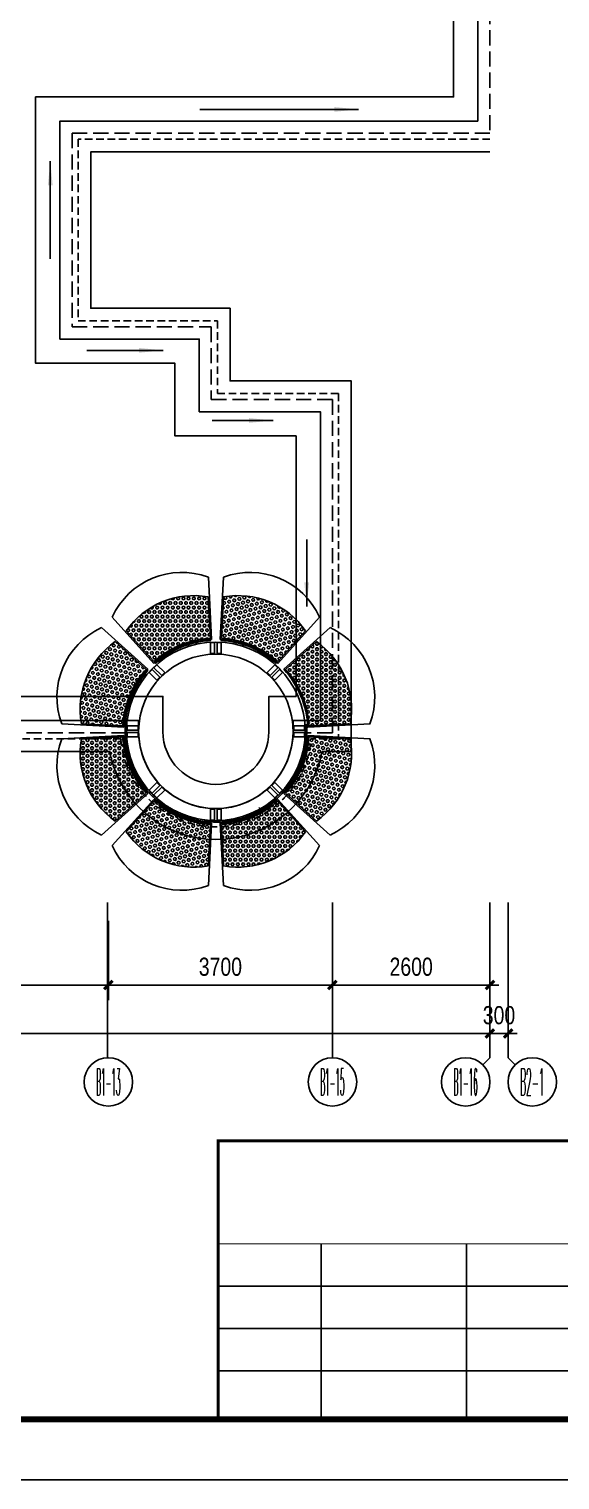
# Model space of a CAD drawing. Extents: x -40206 to 90585, y -55800 to -13493.
# Drawn here: x 68461 to 77228, y -55493 to -31534 of the extents above; entities that cross this region are included whole.
import ezdxf
from ezdxf.enums import TextEntityAlignment as Align

# ---------------------------------------------------------------- set-up
doc = ezdxf.new("R2010")
doc.units = 0
doc.header["$LTSCALE"] = 1000
doc.header["$MEASUREMENT"] = 0
doc.linetypes.add('DASH', pattern=[0.35, 0.25, -0.1])
doc.linetypes.add('HIDDEN2', pattern=[0.1875, 0.125, -0.0625])
doc.layers.get('0').update_dxf_attribs({"linetype": 'CONTINUOUS'})
doc.layers.get('DEFPOINTS').update_dxf_attribs({"linetype": 'CONTINUOUS'})
doc.layers.add('AXIS_TEXT', color=7, linetype='CONTINUOUS')
doc.layers.add('FRAME', color=7, linetype='CONTINUOUS')
doc.styles.add('COMPLEX', font='COMPLEX')
doc.styles.add('DIM_FONT', font='wcad.shx', dxfattribs={"width": 0.8})
doc.dimstyles.new('AXIS', dxfattribs={"dimtxt": 300, "dimasz": 1, "dimexe": 250, "dimexo": 300, "dimgap": 150, "dimtad": 1, "dimdec": 0, "dimzin": 0, "dimdsep": 46, "dimtxsty": 'DIM_FONT', "dimblk": '_DIMX', "dimblk1": 'ARCHTICK', "dimblk2": 'ARCHTICK', "dimsah": 1, "dimcen": 0.09, "dimdle": 150, "dimclrt": 7, "dimadec": 0, "dimazin": 0, "dimtfac": 1, "dimtdec": 0, "dimtix": 1, "dimtmove": 2, "dimatfit": 3, "dimldrblk": '_DIMX', "dimfxl": 0, "dimtolj": 1, "dimtzin": 0, "dimarcsym": 0})

# ---------------------------------------------------------------- blocks, each defined once
blk = doc.blocks.new('_DIMX')
blk.add_line((-150, 0), (150, 0))
at = {"const_width": 50}
blk.add_lwpolyline([(-70, -70), (70, 70)], dxfattribs=at)
blk = doc.blocks.new('*D105')
at = {"color": 0, "linetype": 'ByBlock'}
for p, q in [((-1630, -46259), (-1630, -47570)), ((-7329, -47320), (-1631, -47320))]:
    blk.add_line(p, q, dxfattribs=at)
at = {"layer": 'DEFPOINTS', "color": 0, "linetype": 'ByBlock'}
for p in [(-7330, -45959), (-1630, -45959), (-1630, -47320)]:
    blk.add_point(p, dxfattribs=at)
at = {"color": 0, "linetype": 'ByBlock', "rotation": 180}
blk.add_blockref('_DIMX', (-7330, -47320), dxfattribs=at)
at = {"color": 0, "linetype": 'ByBlock'}
blk.add_blockref('_DIMX', (-1630, -47320), dxfattribs=at)
at = {"color": 7, "linetype": 'ByBlock', "insert": (-4480, -47020), "char_height": 300, "attachment_point": 5, "style": 'DIM_FONT'}
blk.add_mtext('\\A1;5700', dxfattribs=at)
blk = doc.blocks.new('_ARCHTICK')
at = {"color": 0, "linetype": 'ByBlock', "const_width": 0.15}
blk.add_lwpolyline([(-0.5, -0.5), (0.5, 0.5)], dxfattribs=at)
blk = doc.blocks.new('*D98')
at = {"color": 0, "linetype": 'ByBlock'}
for p, q in [((-30430, -46259), (-30430, -48370)), ((4670, -46259), (4670, -48370)), ((4669, -48120), (-30429, -48120))]:
    blk.add_line(p, q, dxfattribs=at)
at = {"layer": 'DEFPOINTS', "color": 0, "linetype": 'ByBlock'}
for p in [(-30430, -45959), (4670, -45959), (-30430, -48120)]:
    blk.add_point(p, dxfattribs=at)
at = {"color": 0, "linetype": 'ByBlock', "rotation": 180}
blk.add_blockref('_DIMX', (-30430, -48120), dxfattribs=at)
at = {"color": 0, "linetype": 'ByBlock'}
blk.add_blockref('_DIMX', (4670, -48120), dxfattribs=at)
at = {"color": 7, "linetype": 'ByBlock', "insert": (-12880, -47814), "char_height": 300, "attachment_point": 5, "style": 'DIM_FONT'}
blk.add_mtext('\\A1;35100', dxfattribs=at)
blk = doc.blocks.new('*D107')
at = {"color": 0, "linetype": 'ByBlock'}
for p, q in [((2070, -46259), (2070, -47570)), ((4670, -46259), (4670, -47570)), ((4669, -47320), (2071, -47320))]:
    blk.add_line(p, q, dxfattribs=at)
at = {"layer": 'DEFPOINTS', "color": 0, "linetype": 'ByBlock'}
for p in [(2070, -45959), (4670, -45959), (2070, -47320)]:
    blk.add_point(p, dxfattribs=at)
at = {"color": 0, "linetype": 'ByBlock'}
for p, rotation in [((2070, -47320), 179.9999999999949), ((4670, -47320), 359.9999999999949)]:
    blk.add_blockref('_DIMX', p, dxfattribs=dict(at, rotation=rotation))
at = {"color": 7, "linetype": 'ByBlock', "insert": (3370, -47020), "char_height": 300, "attachment_point": 5, "style": 'DIM_FONT'}
blk.add_mtext('\\A1;2600', dxfattribs=at)
blk = doc.blocks.new('*D103')
at = {"color": 0, "linetype": 'ByBlock'}
for p, q in [((2070, -46259), (2070, -47570)), ((-1629, -47320), (2069, -47320))]:
    blk.add_line(p, q, dxfattribs=at)
at = {"layer": 'DEFPOINTS', "color": 0, "linetype": 'ByBlock'}
for p in [(-1630, -45959), (2070, -45959), (2070, -47320)]:
    blk.add_point(p, dxfattribs=at)
at = {"color": 0, "linetype": 'ByBlock', "rotation": 180}
blk.add_blockref('_DIMX', (-1630, -47320), dxfattribs=at)
at = {"color": 0, "linetype": 'ByBlock'}
blk.add_blockref('_DIMX', (2070, -47320), dxfattribs=at)
at = {"color": 7, "linetype": 'ByBlock', "insert": (220, -47020), "char_height": 300, "attachment_point": 5, "style": 'DIM_FONT'}
blk.add_mtext('\\A1;3700', dxfattribs=at)
blk = doc.blocks.new('_AXISO')
blk.add_circle((0, 0), 0.5)
at = {"layer": 'AXIS_TEXT', "style": 'COMPLEX', "width": 1.041667}
blk.add_attdef('A', text='', height=0.56, dxfattribs=at).set_placement((-0.25, -0.28), (0.25, -0.28), align=Align.FIT)
blk = doc.blocks.new('_AXISO1')
blk.add_line((0.354, -0.146), (0.5, 0))
blk.add_circle((0, -0.5), 0.5)
at = {"layer": 'AXIS_TEXT', "style": 'COMPLEX', "width": 1.041667}
blk.add_attdef('A', text='', height=0.56, dxfattribs=at).set_placement((-0.25, -0.78), (0.25, -0.78), align=Align.FIT)
blk = doc.blocks.new('*D99')
at = {"color": 0, "linetype": 'ByBlock'}
for p, q in [((4670, -47175), (4670, -48370)), ((4970, -47175), (4970, -48370)), ((4669, -48120), (4668, -48120)), ((4670, -48120), (4970, -48120)), ((4971, -48120), (4972, -48120))]:
    blk.add_line(p, q, dxfattribs=at)
at = {"layer": 'DEFPOINTS', "color": 0, "linetype": 'ByBlock'}
for p in [(4670, -46875), (4970, -46875), (4970, -48120)]:
    blk.add_point(p, dxfattribs=at)
at = {"color": 0, "linetype": 'ByBlock'}
blk.add_blockref('_DIMX', (4670, -48120), dxfattribs=at)
at = {"color": 0, "linetype": 'ByBlock', "rotation": 180}
blk.add_blockref('_DIMX', (4970, -48120), dxfattribs=at)
at = {"color": 7, "linetype": 'ByBlock', "insert": (4820, -47820), "char_height": 300, "attachment_point": 5, "style": 'DIM_FONT'}
blk.add_mtext('\\A1;300', dxfattribs=at)
blk = doc.blocks.new('_AXISO2')
blk.add_line((0.354, 0.146), (0.5, 0))
blk.add_circle((0, 0.5), 0.5)
at = {"layer": 'AXIS_TEXT', "style": 'COMPLEX', "width": 1.041667}
blk.add_attdef('A', text='', height=0.56, dxfattribs=at).set_placement((-0.25, 0.22), (0.25, 0.22), align=Align.FIT)
blk = doc.blocks.new('_ARROW')
blk.add_solid([(0, 0), (-1, 0.1), (-1, -0.1)])

msp = doc.modelspace()

# ---------------------------------------------------------------- hatches: boundary and pattern name
h = msp.add_hatch()
h.set_pattern_fill('HEX', color=8, scale=200, angle=-90, style=0)
h.set_pattern_definition([(270, (29202.04, -32974.17), (-43.30127, -8e-15), [25, -50]), (150, (29202.04, -32974.17), (21.650635, 37.5), [25, -50]), (210, (29202.04, -32999.17), (-21.650635, 37.5), [25, -50])])
h.paths.add_polyline_path([(70523, -41979.9), (70064.8, -41471, -0.0206974), (70133.8, -41381.1), (71345.9, -41381.1), (71345.9, -41604.2, 0.1501634)])
h.paths.add_polyline_path([(70133.8, -41381.1, -0.0526181), (70340.1, -41181.1), (71433.5, -41181.1), (71455.2, -41593.8, 0.0178219), (71345.9, -41604.2), (71345.9, -41381.1)])
h.paths.add_polyline_path([(70340.1, -41181.1, -0.0323767), (70486.3, -41081.1), (71428.3, -41081.1), (71433.5, -41181.1)])
h.paths.add_polyline_path([(70486.3, -41081.1, -0.1787532), (71419.3, -40910), (71428.3, -41081.1)])
h = msp.add_hatch()
h.set_pattern_fill('HEX', color=8, scale=200, angle=-45, style=0)
h.set_pattern_definition([(225, (48786.332, -6007.435), (-30.61862, 30.61862), [25, -50]), (105, (48786.332, -6007.435), (41.825815, 11.207193), [25, -50]), (165, (48768.655, -6025.112), (11.207193, 41.825815), [25, -50])])
h.paths.add_polyline_path([(71636.7, -41593.8), (71672.5, -40910, -0.0206974), (71784.8, -40895.2), (72641.9, -41752.3), (72484.2, -41910, 0.1501634)])
h.paths.add_polyline_path([(71784.8, -40895.2, -0.0526181), (72072.1, -40899.7), (72845.3, -41672.8), (72568.8, -41979.9, 0.0178219), (72484.2, -41910), (72641.9, -41752.3)])
h.paths.add_polyline_path([(72072.1, -40899.7, -0.0323767), (72246.2, -40932.3), (72912.3, -41598.4), (72845.3, -41672.8)])
h.paths.add_polyline_path([(72246.2, -40932.3, -0.1787532), (73027, -41471), (72912.3, -41598.4)])
h = msp.add_hatch()
h.set_pattern_fill('HEX', color=8, scale=200, angle=-135, style=0)
h.set_pattern_definition([(315, (34422.214, -65890.72), (-30.61862, -30.61862), [25, -50]), (195, (34422.214, -65890.72), (-11.207193, 41.825815), [25, -50]), (255, (34439.89, -65908.4), (-41.825815, 11.207193), [25, -50])])
h.paths.add_polyline_path([(70008.6, -43040.4), (69324.7, -43004.6, -0.0206974), (69310, -42892.2), (70167.1, -42035.1), (70324.8, -42192.9, 0.1501634)])
h.paths.add_polyline_path([(69310, -42892.2, -0.0526181), (69314.4, -42604.9), (70087.6, -41831.7), (70394.7, -42108.3, 0.0178219), (70324.8, -42192.9), (70167.1, -42035.1)])
h.paths.add_polyline_path([(69314.4, -42604.9, -0.0323767), (69347.1, -42430.8), (70013.2, -41764.7), (70087.6, -41831.7)])
h.paths.add_polyline_path([(69347.1, -42430.8, -0.1787532), (69885.8, -41650), (70013.2, -41764.7)])
h = msp.add_hatch()
h.set_pattern_fill('HEX', color=8, scale=200, style=0)
h.set_pattern_definition([(180, (81702.88, -787.26), (0, 43.30127), [25, -50]), (60, (81702.88, -787.26), (37.5, -21.650635), [25, -50]), (120, (81677.88, -787.26), (37.5, 21.650635), [25, -50])])
h.paths.add_polyline_path([(72697.1, -42108.3), (73206, -41650, -0.0206974), (73295.9, -41719), (73295.9, -42931.1), (73072.9, -42931.1, 0.1501634)])
h.paths.add_polyline_path([(73295.9, -41719, -0.0526181), (73495.9, -41925.3), (73495.9, -43018.8), (73083.2, -43040.4, 0.0178219), (73072.9, -42931.1), (73295.9, -42931.1)])
h.paths.add_polyline_path([(73495.9, -41925.3, -0.0323767), (73595.9, -42071.5), (73595.9, -43013.5), (73495.9, -43018.8)])
h.paths.add_polyline_path([(73595.9, -42071.5, -0.1787532), (73767.1, -43004.6), (73595.9, -43013.5)])
h = msp.add_hatch()
h.set_pattern_fill('HEX', color=8, scale=200, angle=180, style=0)
h.set_pattern_definition([(7e-15, (61388.95, -85475.015), (5e-15, -43.30127), [25, -50]), (240, (61388.95, -85475.015), (-37.5, 21.650635), [25, -50]), (300, (61413.95, -85475.015), (-37.5, -21.650635), [25, -50])])
h.paths.add_polyline_path([(70394.7, -44154), (69885.8, -44612.2, -0.0206974), (69795.9, -44543.3), (69795.9, -43331.1), (70019, -43331.1, 0.1501634)])
h.paths.add_polyline_path([(69795.9, -44543.3, -0.0526181), (69595.9, -44336.9), (69595.9, -43243.5), (70008.6, -43221.9, 0.0178219), (70019, -43331.1), (69795.9, -43331.1)])
h.paths.add_polyline_path([(69595.9, -44336.9, -0.0323767), (69495.9, -44190.7), (69495.9, -43248.8), (69595.9, -43243.5)])
h.paths.add_polyline_path([(69495.9, -44190.7, -0.1787532), (69324.7, -43257.7), (69495.9, -43248.8)])
h = msp.add_hatch()
h.set_pattern_fill('HEX', color=8, scale=200, angle=45, style=0)
h.set_pattern_definition([(135, (108669.62, -20371.553), (30.61862, 30.61862), [25, -50]), (15, (108669.62, -20371.553), (11.207193, -41.825815), [25, -50]), (75, (108651.94, -20353.876), (41.825815, -11.207193), [25, -50])])
h.paths.add_polyline_path([(73083.2, -43221.9), (73767.1, -43257.7, -0.0206974), (73781.9, -43370), (72924.8, -44227.2), (72767, -44069.4, 0.1501634)])
h.paths.add_polyline_path([(73781.9, -43370, -0.0526181), (73777.4, -43657.4), (73004.2, -44430.5), (72697.1, -44154, 0.0178219), (72767, -44069.4), (72924.8, -44227.2)])
h.paths.add_polyline_path([(73777.4, -43657.4, -0.0323767), (73744.7, -43831.5), (73078.7, -44497.5), (73004.2, -44430.5)])
h.paths.add_polyline_path([(73744.7, -43831.5, -0.1787532), (73206, -44612.2), (73078.7, -44497.5)])
h = msp.add_hatch()
h.set_pattern_fill('HEX', color=8, scale=200, angle=135, style=0)
h.set_pattern_definition([(45, (94305.5, -80254.84), (30.61862, -30.61862), [25, -50]), (285, (94305.5, -80254.84), (-41.825815, -11.207193), [25, -50]), (345, (94323.178, -80237.16), (-11.207193, -41.825815), [25, -50])])
h.paths.add_polyline_path([(71455.2, -44668.4), (71419.3, -45352.3, -0.0206974), (71307, -45367.1), (70449.9, -44510), (70607.6, -44352.3, 0.1501634)])
h.paths.add_polyline_path([(71307, -45367.1, -0.0526181), (71019.7, -45362.6), (70246.5, -44589.5), (70523, -44282.3, 0.0178219), (70607.6, -44352.3), (70449.9, -44510)])
h.paths.add_polyline_path([(71019.7, -45362.6, -0.0323767), (70845.6, -45330), (70179.5, -44663.9), (70246.5, -44589.5)])
h.paths.add_polyline_path([(70845.6, -45330, -0.1787532), (70064.8, -44791.3), (70179.5, -44663.9)])
h = msp.add_hatch()
h.set_pattern_fill('HEX', color=8, scale=200, angle=90, style=0)
h.set_pattern_definition([(90, (113889.794, -53288.103), (43.30127, 3e-15), [25, -50]), (330, (113889.794, -53288.103), (-21.650635, -37.5), [25, -50]), (30, (113889.794, -53263.103), (21.650635, -37.5), [25, -50])])
h.paths.add_polyline_path([(72568.8, -44282.3), (73027, -44791.3, -0.0206974), (72958, -44881.1), (71745.9, -44881.1), (71745.9, -44658.1, 0.1501634)])
h.paths.add_polyline_path([(72958, -44881.1, -0.0526181), (72751.7, -45081.1), (71658.3, -45081.1), (71636.7, -44668.4, 0.0178219), (71745.9, -44658.1), (71745.9, -44881.1)])
h.paths.add_polyline_path([(72751.7, -45081.1, -0.0323767), (72605.5, -45181.1), (71663.5, -45181.1), (71658.3, -45081.1)])
h.paths.add_polyline_path([(72605.5, -45181.1, -0.1787532), (71672.5, -45352.3), (71663.5, -45181.1)])

# ---------------------------------------------------------------- linework, layer by layer
for p, q in [((71476.2, -41612.8), (71422.4, -40586.2)), ((71615.6, -41612.8), (71669.4, -40586.2)), ((71455.2, -41593.8), (71419.3, -40910)), ((71636.7, -41593.8), (71672.5, -40910)), ((70423, -42106.8), (69659, -41418.9)), ((70521.6, -42008.2), (69833.7, -41244.3)), ((72570.3, -42008.2), (73258.1, -41244.3)), ((72668.9, -42106.8), (73432.8, -41418.9)), ((70394.7, -42108.3), (69885.8, -41650)), ((70523, -41979.9), (70064.8, -41471)), ((72568.8, -41979.9), (73027, -41471)), ((72697.1, -42108.3), (73206, -41650)), ((70027.5, -43061.4), (69001, -43007.6)), ((70008.6, -43040.4), (69324.7, -43004.6)), ((70270.6, -43131.1), (70270.6, -42954.3)), ((73064.3, -43061.4), (74090.9, -43007.6)), ((73083.2, -43040.4), (73767.1, -43004.6)), ((70027.5, -43200.9), (69001, -43254.7)), ((70008.6, -43221.9), (69324.7, -43257.7)), ((73064.3, -43200.9), (74090.9, -43254.7)), ((73083.2, -43221.9), (73767.1, -43257.7)), ((70423, -44155.5), (69659, -44843.3)), ((70521.6, -44254.1), (69833.7, -45018)), ((70394.7, -44154), (69885.8, -44612.2)), ((70523, -44282.3), (70064.8, -44791.3)), ((72568.8, -44282.3), (73027, -44791.3)), ((72570.3, -44254.1), (73258.1, -45018)), ((72668.9, -44155.5), (73432.8, -44843.3)), ((72697.1, -44154), (73206, -44612.2)), ((72256.5, -44398.3), (72268.2, -44388.5)), ((71455.2, -44668.4), (71419.3, -45352.3)), ((71476.2, -44649.5), (71422.4, -45676.1)), ((71615.6, -44649.5), (71669.4, -45676.1)), ((71636.7, -44668.4), (71672.5, -45352.3)), ((69755.8, -48519.9), (69755.8, -45959.2)), ((73470.8, -48519.9), (73470.8, -45959.2)), ((76070.8, -48519.9), (76070.8, -45959.2)), ((76370.8, -48519.9), (76370.8, -45959.2))]:
    msp.add_line(p, q)
for points in [[(59970.8, -42424.3), (59970.8, -42424.3), (59970.8, -43454.3), (64070.8, -43454.3), (64070.8, -42954.3), (70282.9, -42954.3, 1.1497786), (72808.9, -42954.3), (73270.8, -42954.3), (73270.8, -37854.3), (71270.8, -37854.3), (71270.8, -36654.3), (68970.4, -36654.3), (68970.4, -33054.3), (75870.8, -33054.3), (75870.8, -24053.6), (75563.5, -24052.5, 1.112205), (72678.3, -24054.3), (65970.8, -24054.3), (65970.8, -22654.3), (59970.8, -22654.3), (59970.8, -30453.9), (58610.8, -30454.2), (58610.8, -30454.3)], [(70270.6, -43131.1, 1), (72821.3, -43131.1), (72821.3, -42954.3), (73270.8, -42954.3), (73270.8, -37854.3), (71270.8, -37854.3), (71270.8, -36654.3), (68970.4, -36654.3), (68970.4, -33054.3), (75870.8, -33054.3), (75870.8, -24053.6), (75571.5, -24052.6), (75571.5, -23899.7)], [(75470.8, -24848.4), (75470.8, -32654.3), (68570.4, -32654.3), (68570.4, -37054.3), (70870.8, -37054.3), (70870.8, -38254.3), (72870.8, -38254.3), (72870.8, -42554.3), (72421.3, -42554.3), (72421.3, -43131.1, -1), (70670.6, -43131.1), (70670.6, -42554.3), (63670.8, -42554.3), (63670.8, -43054.3), (60370.8, -43054.3), (60370.8, -37454.3)], [(76070.8, -33564.3), (69480.4, -33564.3), (69480.4, -36144.3), (71780.8, -36144.3), (71780.8, -37344.3), (73780.8, -37344.3), (73780.8, -43464.3), (73299.9, -43464.3, -0.8279411), (69791.9, -43464.3), (64580.8, -43464.3), (64580.8, -43964.3), (59460.8, -43964.3), (59460.8, -42944.3), (57580.8, -42944.3), (57580.8, -43964.3), (52460.8, -43964.3), (52460.8, -43464.3), (47249.6, -43464.3, -0.8279411)]]:
    msp.add_lwpolyline(points, format="xyb")
at = {"color": 8, "linetype": 'DASH'}
msp.add_lwpolyline([(76070.8, -23854.3), (76070.8, -33254.3), (69170.4, -33254.3), (69170.4, -36454.3), (71470.8, -36454.3), (71470.8, -37654.3), (73470.8, -37654.3), (73470.8, -43154.3), (73021.1, -43154.3, -0.9844316), (70070.8, -43154.3), (64270.8, -43154.3), (64270.8, -43654.3), (59770.8, -43654.3), (59770.8, -42634.3), (57270.8, -42634.3), (57270.8, -43654.3), (52770.8, -43654.3), (52770.8, -43154.3), (46970.8, -43154.3, -0.9844316)], format="xyb", dxfattribs=at)
for points in [[(73901.9, -32861.8), (71281.3, -32861.8)], [(68811.9, -33717.9), (68811.9, -35329.3)], [(70676.6, -36840), (69416.7, -36840)], [(72490.8, -37998.2), (71482.9, -37998.2)], [(73045.2, -41070), (73045.2, -39962.1)], [(70282.9, -42954.3), (64070.8, -42954.3), (64070.8, -43454.3), (59970.8, -43454.3), (59970.8, -42634.3)]]:
    msp.add_lwpolyline(points)
at = {"color": 8, "linetype": 'HIDDEN2'}
msp.add_lwpolyline([(76070.8, -33354.3), (69270.4, -33354.3), (69270.4, -36354.3), (71570.8, -36354.3), (71570.8, -37554.3), (73570.8, -37554.3), (73570.8, -43254.3), (73116.4, -43254.3, -0.9246578), (69975.4, -43254.3), (64370.8, -43254.3), (64370.8, -43754.3)], format="xyb", dxfattribs=at)
at = {"color": 4}
for points in [[(71455.9, -41666.2), (71525.9, -41666.2), (71525.9, -41846.2), (71455.9, -41846.2)], [(71635.9, -41666.2), (71565.9, -41666.2), (71565.9, -41846.2), (71635.9, -41846.2)], [(70446.4, -42158.9), (70495.9, -42109.4), (70623.2, -42236.7), (70573.7, -42286.2)], [(70573.7, -42031.6), (70524.2, -42081.1), (70651.5, -42208.4), (70701, -42158.9)], [(72518.2, -42031.6), (72567.7, -42081.1), (72440.4, -42208.4), (72390.9, -42158.9)], [(72645.5, -42158.9), (72596, -42109.4), (72468.7, -42236.7), (72518.2, -42286.2)], [(70080.9, -43041.1), (70080.9, -43111.1), (70260.9, -43111.1), (70260.9, -43041.1)], [(73010.9, -43041.1), (73010.9, -43111.1), (72830.9, -43111.1), (72830.9, -43041.1)], [(70080.9, -43221.1), (70080.9, -43151.1), (70260.9, -43151.1), (70260.9, -43221.1)], [(73010.9, -43221.2), (73010.9, -43151.2), (72830.9, -43151.2), (72830.9, -43221.2)], [(70446.4, -44103.4), (70495.9, -44152.9), (70623.1, -44025.6), (70573.6, -43976.1)], [(70573.7, -44230.7), (70524.2, -44181.2), (70651.4, -44053.9), (70700.9, -44103.4)], [(72518.2, -44230.7), (72567.7, -44181.2), (72440.4, -44053.9), (72390.9, -44103.4)], [(72645.5, -44103.4), (72596, -44152.9), (72468.7, -44025.6), (72518.2, -43976.1)], [(71455.9, -44596.1), (71525.9, -44596.1), (71525.9, -44416.1), (71455.9, -44416.1)], [(71635.9, -44596.1), (71565.9, -44596.1), (71565.9, -44416.1), (71635.9, -44416.1)]]:
    msp.add_lwpolyline(points, close=True, dxfattribs=at)
for radius in [1475, 1275]:
    msp.add_circle((71545.9, -43131.1), radius)
for centre, radius, start, end in [((70982.9, -41771.9), 1264.5, 69.66253, 155.33747), ((72108.9, -41771.9), 1264.5, 24.66253, 110.33747), ((71184.6, -42258.8), 1369.1, 80.12623, 144.87377), ((71907.3, -42258.8), 1369.1, 35.12623, 99.87377), ((70186.7, -42568.1), 1264.5, 114.66253, 200.33747), ((72905.1, -42568.1), 1264.5, 339.66253, 65.33747), ((70673.5, -42769.8), 1369.1, 125.12623, 189.87377), ((71545.9, -43131.1), 1520, 92.6292, 132.3708), ((71545.9, -43131.1), 1540, 93.37813, 131.62187), ((71545.9, -43131.1), 1501.7, 93.1251, 131.8749), ((71545.9, -43131.1), 1520, 47.6292, 87.3708), ((71545.9, -43131.1), 1501.7, 48.1251, 86.8749), ((71545.9, -43131.1), 1540, 48.37813, 86.62187), ((72418.3, -42769.8), 1369.1, 350.12623, 54.87377), ((71545.9, -43131.1), 1540, 138.37813, 176.62187), ((71545.9, -43131.1), 1520, 137.6292, 177.3708), ((71545.9, -43131.1), 1501.7, 138.1251, 176.8749), ((71545.9, -43131.1), 1520, 2.6292, 42.3708), ((71545.9, -43131.1), 1540, 3.37813, 41.62187), ((71545.9, -43131.1), 1500, 172.33697, 4.58857), ((70186.7, -43694.1), 1264.5, 159.66253, 245.33747), ((70673.5, -43492.5), 1369.1, 170.12623, 234.87377), ((71545.9, -43131.1), 1540, 183.37813, 221.62187), ((71545.9, -43131.1), 1520, 182.6292, 222.3708), ((71545.9, -43131.1), 1500, 179.99923, 0), ((71545.9, -43131.1), 1501.7, 183.1251, 221.8749), ((71545.9, -43131.1), 1501.7, 318.1251, 356.8749), ((71545.9, -43131.1), 1520, 317.6292, 357.3708), ((71545.9, -43131.1), 1540, 318.37813, 356.62187), ((72418.3, -43492.5), 1369.1, 305.12623, 9.87377), ((72905.1, -43694.1), 1264.5, 294.66253, 20.33747), ((71545.9, -43131.1), 1520, 227.6292, 267.3708), ((71545.9, -43131.1), 1540, 228.37813, 266.62187), ((71545.9, -43131.1), 1501.7, 228.1251, 266.8749), ((71545.9, -43131.1), 1520, 272.6292, 312.3708), ((71545.9, -43131.1), 1501.7, 273.1251, 311.8749), ((71545.9, -43131.1), 1540, 273.37813, 311.62187), ((71184.6, -44003.5), 1369.1, 215.12623, 279.87377), ((71907.3, -44003.5), 1369.1, 260.12623, 324.87377), ((70982.9, -44490.4), 1264.5, 204.66253, 290.33747), ((72108.9, -44490.4), 1264.5, 249.66253, 335.33747)]:
    msp.add_arc(centre, radius, start, end)
at = {"layer": 'FRAME', "color": 7, "linetype": 'ByBlock'}
for p, q in [((73284.7, -54492.3), (73284.7, -51592.3)), ((75684.7, -54492.3), (75684.7, -51592.3)), ((71584.9, -52292.3), (79684.7, -52292.3)), ((71584.9, -52992.3), (79684.7, -52992.3)), ((71584.9, -53692.3), (79684.7, -53692.3)), ((90584.7, -55492.7), (31284.7, -55492.7))]:
    msp.add_line(p, q, dxfattribs=at)
at = {"layer": 'FRAME', "color": 7, "linetype": 'ByBlock', "const_width": 100}
msp.add_lwpolyline([(33784.7, -54492.3), (89584.7, -54492.3), (89584.7, -14492.2), (33784.7, -14492.2)], close=True, dxfattribs=at)
at = {"layer": 'FRAME', "color": 7, "linetype": 'ByBlock'}
for points, const_width in [([(71584.9, -54492.3), (71584.9, -49892.3), (89584.7, -49892.3)], 50), ([(71584.9, -51592.3), (89584.7, -51592.3)], 15)]:
    msp.add_lwpolyline(points, dxfattribs=dict(at, const_width=const_width))

# ---------------------------------------------------------------- block references
at = {"xscale": -400, "yscale": 400, "zscale": 400}
for p, rotation in [((73901.9, -32861.8), 180), ((68811.9, -33717.9), 270), ((70676.6, -36840), 180), ((72490.8, -37998.2), 180), ((73045.2, -41070), 90)]:
    msp.add_blockref('_ARROW', p, dxfattribs=dict(at, rotation=rotation))
ref = msp.add_blockref('_AXISO', (69770.8, -48919.9), dxfattribs=dict(xscale=800, yscale=800, zscale=800))
ref.add_attrib('A', 'B1-13', dxfattribs={"layer": 'AXIS_TEXT', "height": 448, "style": 'COMPLEX', "width": 0.203804}).set_placement((69570.8, -49143.9), (69970.8, -49143.9), align=Align.FIT)
ref = msp.add_blockref('_AXISO', (73470.8, -48919.9), dxfattribs=dict(xscale=800, yscale=800, zscale=800))
ref.add_attrib('A', 'B1-15', dxfattribs={"layer": 'AXIS_TEXT', "height": 448, "style": 'COMPLEX', "width": 0.203804}).set_placement((73270.8, -49143.9), (73670.8, -49143.9), align=Align.FIT)
ref = msp.add_blockref('_AXISO2', (76070.8, -48919.9), dxfattribs=dict(xscale=800, yscale=800, zscale=800, rotation=90))
ref.add_attrib('A', 'B1-16', dxfattribs={"layer": 'AXIS_TEXT', "height": 448, "style": 'COMPLEX', "width": 0.203804}).set_placement((75470.8, -49143.9), (75870.8, -49143.9), align=Align.FIT)
ref = msp.add_blockref('_AXISO1', (76370.8, -48919.9), dxfattribs=dict(xscale=800, yscale=800, zscale=800, rotation=90))
ref.add_attrib('A', 'B2-1', dxfattribs={"layer": 'AXIS_TEXT', "height": 448, "style": 'COMPLEX', "width": 0.243506}).set_placement((76570.8, -49143.9), (76970.8, -49143.9), align=Align.FIT)

# ---------------------------------------------------------------- dimensions: what is measured, and where the dimension line sits
for p2, distance, picture, middle in [((40970.8, -45959.2), 2160.7, '*D98', (58520.8, -47814.3)), ((73470.8, -45959.2), 1360.7, '*D107', (74770.8, -47019.9))]:
    dim = msp.add_aligned_dim(p1=(76070.8, -45959.2), p2=p2, distance=distance, dimstyle='AXIS')
    dim.commit()
    dim.dimension.update_dxf_attribs({"geometry": picture, "text_midpoint": middle, "insert": (71400.6, 0)})
for base, p1, p2, picture, middle in [((69770.8, -47319.9), (64070.8, -45959.2), (69770.8, -45959.2), '*D105', (66920.8, -47019.9)), ((73470.8, -47319.9), (69770.8, -45959.2), (73470.8, -45959.2), '*D103', (71620.8, -47019.9))]:
    dim = msp.add_linear_dim(base=base, p1=p1, p2=p2, dimstyle='AXIS', override={"dimse1": 1})
    dim.commit()
    dim.dimension.update_dxf_attribs({"geometry": picture, "text_midpoint": middle, "insert": (71400.6, 0)})
dim = msp.add_linear_dim(base=(76370.8, -48119.9), p1=(76070.8, -46875.3), p2=(76370.8, -46875.3), dimstyle='AXIS')
dim.commit()
dim.dimension.update_dxf_attribs({"geometry": '*D99', "text_midpoint": (76220.8, -47819.9), "insert": (71400.6, 0)})

doc.saveas('drawing.dxf')
